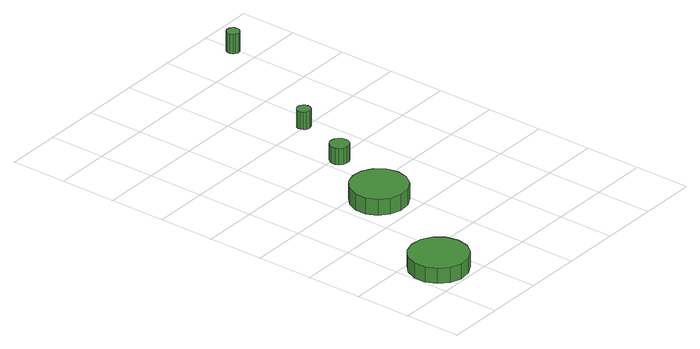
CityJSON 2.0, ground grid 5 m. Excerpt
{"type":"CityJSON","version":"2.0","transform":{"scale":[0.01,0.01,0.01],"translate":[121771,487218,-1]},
"CityObjects":{
"tree1":{"type":"SolitaryVegetationObject","attributes":{"function":"something"},"geometry":[{"type":"MultiSurface","lod":"1","boundaries":[[[0,1,2,3,4,5,6,7,8,9,10,11,12,13,14]],[[15,16,17,18,19,20,21,22,23,24,25,26,27,28,29]],[[0,29,28,1]],[[1,28,27,2]],[[2,27,26,3]],[[3,26,25,4]],[[4,25,24,5]],[[5,24,23,6]],[[6,23,22,7]],[[7,22,21,8]],[[8,21,20,9]],[[9,20,19,10]],[[10,19,18,11]],[[11,18,17,12]],[[12,17,16,13]],[[13,16,15,14]],[[14,15,29,0]]]}]},
"tree2":{"type":"SolitaryVegetationObject","attributes":{"function":"something"},"geometry":[{"type":"MultiSurface","lod":"1","boundaries":[[[30,31,32,33,34,35,36,37,38,39,40,41,42,43,44]],[[45,46,47,48,49,50,51,52,53,54,55,56,57,58,59]],[[30,59,58,31]],[[31,58,57,32]],[[32,57,56,33]],[[33,56,55,34]],[[34,55,54,35]],[[35,54,53,36]],[[36,53,52,37]],[[37,52,51,38]],[[38,51,50,39]],[[39,50,49,40]],[[40,49,48,41]],[[41,48,47,42]],[[42,47,46,43]],[[43,46,45,44]],[[44,45,59,30]]]}]},
"tree3":{"type":"SolitaryVegetationObject","attributes":{"function":"something"},"geometry":[{"type":"MultiSurface","lod":"1","boundaries":[[[60,61,62,63,64,65,66,67,68,69,70,71,72,73,74]],[[75,76,77,78,79,80,81,82,83,84,85,86,87,88,89]],[[60,89,88,61]],[[61,88,87,62]],[[62,87,86,63]],[[63,86,85,64]],[[64,85,84,65]],[[65,84,83,66]],[[66,83,82,67]],[[67,82,81,68]],[[68,81,80,69]],[[69,80,79,70]],[[70,79,78,71]],[[71,78,77,72]],[[72,77,76,73]],[[73,76,75,74]],[[74,75,89,60]]]}]},
"tree4":{"type":"SolitaryVegetationObject","attributes":{"function":"something"},"geometry":[{"type":"MultiSurface","lod":"1","boundaries":[[[90,91,92,93,94,95,96,97,98,99,100,101,102,103,104]],[[105,106,107,108,109,110,111,112,113,114,115,116,117,118,119]],[[90,119,118,91]],[[91,118,117,92]],[[92,117,116,93]],[[93,116,115,94]],[[94,115,114,95]],[[95,114,113,96]],[[96,113,112,97]],[[97,112,111,98]],[[98,111,110,99]],[[99,110,109,100]],[[100,109,108,101]],[[101,108,107,102]],[[102,107,106,103]],[[103,106,105,104]],[[104,105,119,90]]]}]},
"tree5":{"type":"SolitaryVegetationObject","attributes":{"function":"something"},"geometry":[{"type":"MultiSurface","lod":"1","boundaries":[[[120,121,122,123,124,125,126,127,128,129,130,131,132,133,134]],[[135,136,137,138,139,140,141,142,143,144,145,146,147,148,149]],[[120,149,148,121]],[[121,148,147,122]],[[122,147,146,123]],[[123,146,145,124]],[[124,145,144,125]],[[125,144,143,126]],[[126,143,142,127]],[[127,142,141,128]],[[128,141,140,129]],[[129,140,139,130]],[[130,139,138,131]],[[131,138,137,132]],[[132,137,136,133]],[[133,136,135,134]],[[134,135,149,120]]]}]}
},
"vertices":[
[521,279,190],[499,383,190],[436,469,190],[344,522,190],[238,534,190],[137,501,190],[58,430,190],[15,333,190],[15,226,190],[58,129,190],[137,58,190],[238,25,190],[344,36,190],[436,89,190],[499,175,190],[499,175,51],[436,89,51],[344,36,51],[238,25,51],[137,58,51],[58,129,51],[15,226,51],[15,333,51],[58,430,51],[137,501,51],[238,534,51],[344,522,51],[436,469,51],[499,383,51],[521,279,51],
[1072,1322,200],[1051,1423,200],[990,1506,200],[900,1558,200],[798,1568,200],[700,1537,200],[623,1467,200],[581,1373,200],[581,1270,200],[623,1176,200],[700,1107,200],[798,1075,200],[900,1085,200],[990,1137,200],[1051,1221,200],[1051,1221,52],[990,1137,52],[900,1085,52],[798,1075,52],[700,1107,52],[623,1176,52],[581,1270,52],[581,1373,52],[623,1467,52],[700,1537,52],[798,1568,52],[900,1558,52],[990,1506,52],[1051,1423,52],[1072,1322,52],
[1219,1965,203],[1212,1999,203],[1191,2027,203],[1161,2045,203],[1126,2049,203],[1092,2038,203],[1066,2014,203],[1052,1982,203],[1052,1947,203],[1066,1915,203],[1092,1892,203],[1126,1881,203],[1161,1885,203],[1191,1902,203],[1212,1931,203],[1212,1931,54],[1191,1902,54],[1161,1885,54],[1126,1881,54],[1092,1892,54],[1066,1915,54],[1052,1947,54],[1052,1982,54],[1066,2014,54],[1092,2038,54],[1126,2049,54],[1161,2045,54],[1191,2027,54],[1212,1999,54],[1219,1965,54],
[1444,2519,214],[1438,2544,214],[1424,2564,214],[1402,2577,214],[1377,2579,214],[1353,2572,214],[1335,2555,214],[1325,2532,214],[1325,2507,214],[1335,2484,214],[1353,2467,214],[1377,2460,214],[1402,2462,214],[1424,2475,214],[1438,2495,214],[1438,2495,54],[1424,2475,54],[1402,2462,54],[1377,2460,54],[1353,2467,54],[1335,2484,54],[1325,2507,54],[1325,2532,54],[1335,2555,54],[1353,2572,54],[1377,2579,54],[1402,2577,54],[1424,2564,54],[1438,2544,54],[1444,2519,54],
[2041,3706,234],[2036,3729,234],[2022,3748,234],[2002,3760,234],[1978,3763,234],[1955,3755,234],[1938,3740,234],[1928,3718,234],[1928,3694,234],[1938,3672,234],[1955,3657,234],[1978,3649,234],[2002,3652,234],[2022,3664,234],[2036,3683,234],[2036,3683,56],[2022,3664,56],[2002,3652,56],[1978,3649,56],[1955,3657,56],[1938,3672,56],[1928,3694,56],[1928,3718,56],[1938,3740,56],[1955,3755,56],[1978,3763,56],[2002,3760,56],[2022,3748,56],[2036,3729,56],[2041,3706,56]
]}
